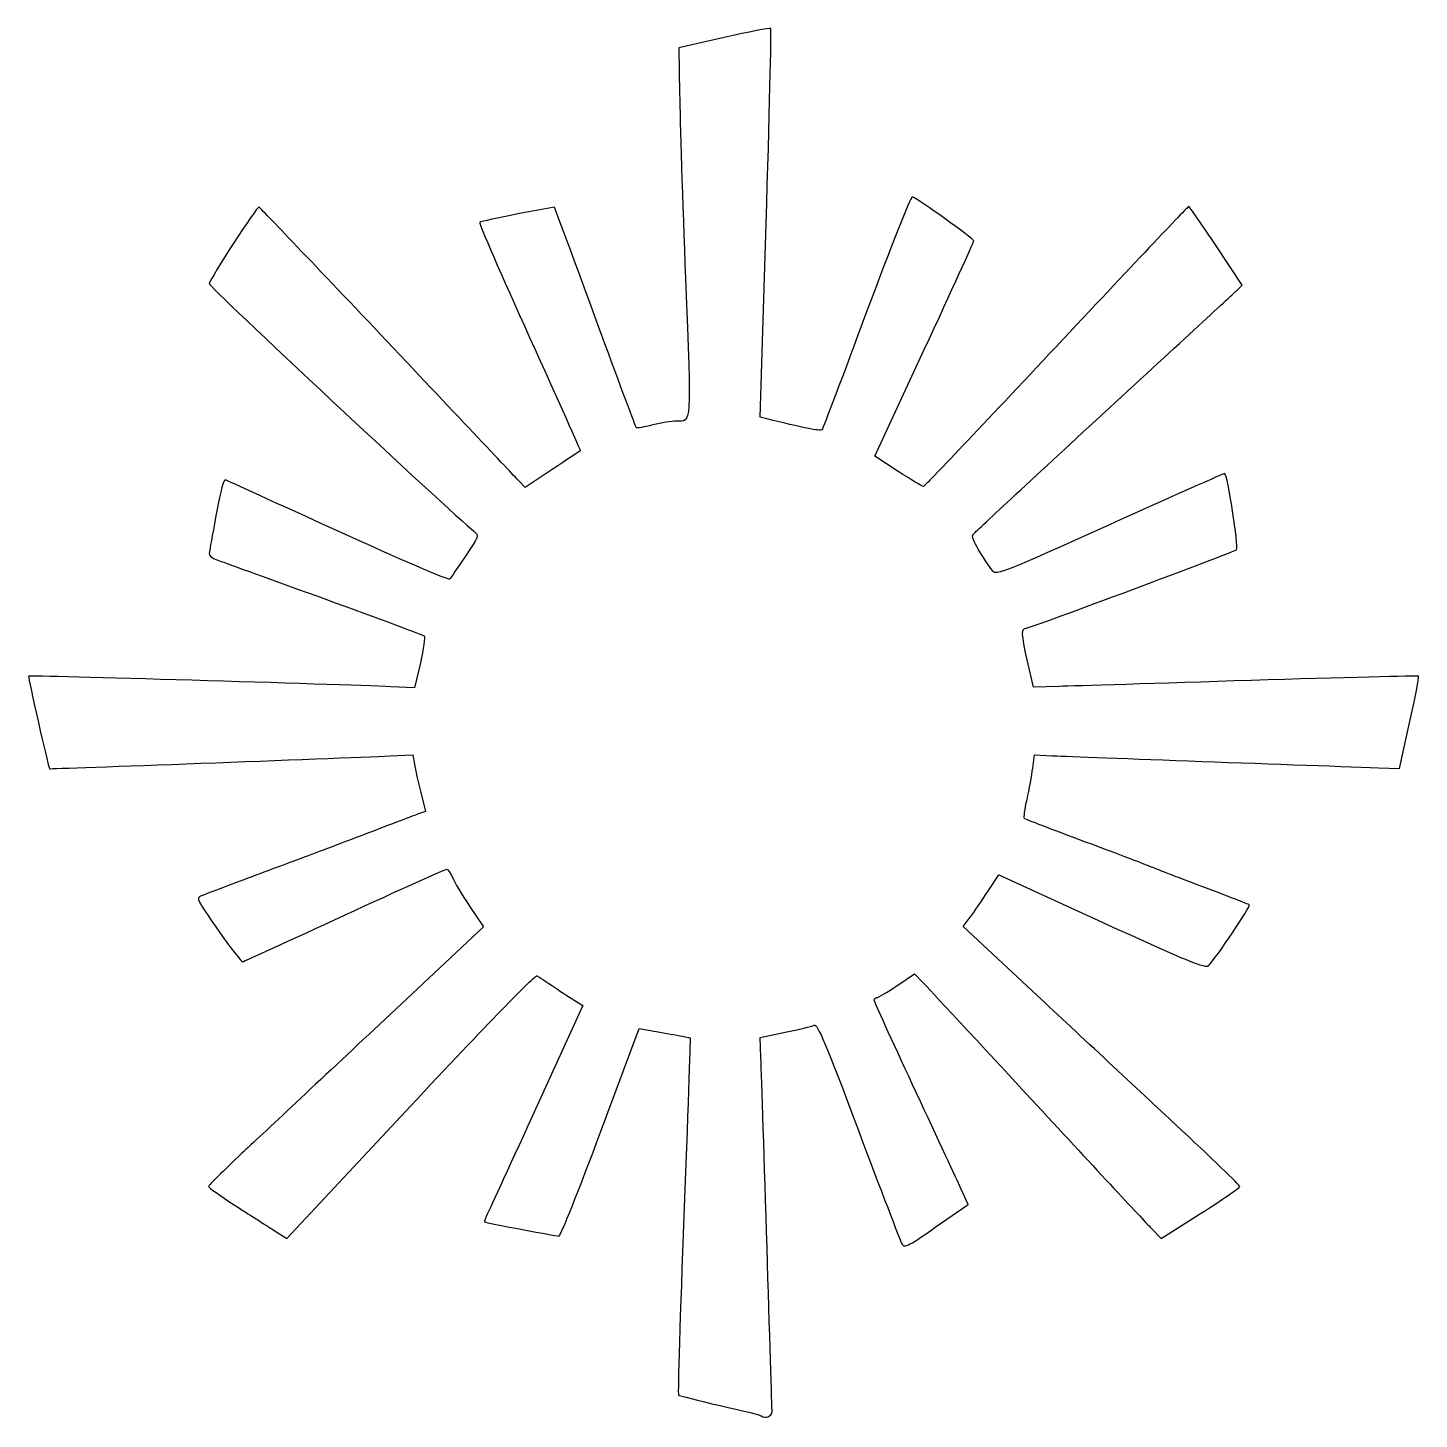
# Model space of a CAD drawing. Header units: centimetres. Extents: x -12.8 to 1.2, y -13.4 to 0.7.
import ezdxf

# ---------------------------------------------------------------- set-up
doc = ezdxf.new("R2010")
doc.units = ezdxf.units.CM
doc.header["$MEASUREMENT"] = 0
doc.layers.add('Layer 1', color=7, linetype='Continuous')

msp = doc.modelspace()

# ---------------------------------------------------------------- linework, layer by layer
at = {"layer": 'Layer 1'}
msp.add_open_spline([(-5.4396, -13.35022), (-5.44579, -13.34404), (-5.63321, -13.29751), (-5.8561, -13.24682), (-5.8561, -13.24682), (-6.07899, -13.19613), (-6.26793, -13.14807), (-6.27598, -13.14003), (-6.27598, -13.14003), (-6.28403, -13.13198), (-6.25928, -12.31932), (-6.22099, -11.33411), (-6.22099, -11.33411), (-6.1827, -10.34891), (-6.15469, -9.53951), (-6.15875, -9.53545), (-6.15875, -9.53545), (-6.16281, -9.53139), (-6.23727, -9.51591), (-6.32421, -9.50105), (-6.32421, -9.50105), (-6.41116, -9.48619), (-6.52511, -9.46638), (-6.57745, -9.45702), (-6.57745, -9.45702), (-6.57745, -9.45702), (-6.67261, -9.44002), (-6.67261, -9.44002), (-6.67261, -9.44002), (-6.67261, -9.44002), (-7.06316, -10.48793), (-7.06316, -10.48793), (-7.06316, -10.48793), (-7.27797, -11.06428), (-7.46618, -11.53583), (-7.48141, -11.53583), (-7.48141, -11.53583), (-7.51744, -11.53583), (-8.22645, -11.40074), (-8.23527, -11.3922), (-8.23527, -11.3922), (-8.23897, -11.38861), (-8.22479, -11.351), (-8.20375, -11.30862), (-8.20375, -11.30862), (-8.18271, -11.26624), (-7.95734, -10.77583), (-7.70293, -10.21883), (-7.70293, -10.21883), (-7.70293, -10.21883), (-7.24036, -9.2061), (-7.24036, -9.2061), (-7.24036, -9.2061), (-7.24036, -9.2061), (-7.31112, -9.1636), (-7.31112, -9.1636), (-7.31112, -9.1636), (-7.35003, -9.14023), (-7.44736, -9.0772), (-7.5274, -9.02352), (-7.5274, -9.02352), (-7.60743, -8.96985), (-7.68677, -8.91779), (-7.7037, -8.90782), (-7.7037, -8.90782), (-7.72262, -8.89669), (-8.21559, -9.40432), (-8.98295, -10.22512), (-8.98295, -10.22512), (-8.98295, -10.22512), (-10.23142, -11.56054), (-10.23142, -11.56054), (-10.23142, -11.56054), (-10.23142, -11.56054), (-10.36769, -11.47315), (-10.36769, -11.47315), (-10.36769, -11.47315), (-10.44264, -11.42508), (-10.62004, -11.3112), (-10.76193, -11.22009), (-10.76193, -11.22009), (-10.90381, -11.12897), (-11.0199, -11.04559), (-11.0199, -11.03479), (-11.0199, -11.03479), (-11.0199, -11.024), (-10.86809, -10.87291), (-10.68255, -10.69905), (-10.68255, -10.69905), (-10.49701, -10.52519), (-9.87244, -9.93987), (-9.29462, -9.39835), (-9.29462, -9.39835), (-9.29462, -9.39835), (-8.24403, -8.41376), (-8.24403, -8.41376), (-8.24403, -8.41376), (-8.24403, -8.41376), (-8.3844, -8.20404), (-8.3844, -8.20404), (-8.3844, -8.20404), (-8.46161, -8.0887), (-8.53993, -7.95773), (-8.55846, -7.913), (-8.55846, -7.913), (-8.57699, -7.86827), (-8.60342, -7.83167), (-8.6172, -7.83167), (-8.6172, -7.83167), (-8.63098, -7.83167), (-9.0946, -8.04027), (-9.64747, -8.29522), (-9.64747, -8.29522), (-10.20033, -8.55018), (-10.6627, -8.76151), (-10.67494, -8.76486), (-10.67494, -8.76486), (-10.68719, -8.7682), (-10.79919, -8.62465), (-10.92384, -8.44585), (-10.92384, -8.44585), (-11.14032, -8.13533), (-11.14785, -8.11978), (-11.09181, -8.09897), (-11.09181, -8.09897), (-11.05953, -8.08699), (-10.86644, -8.01434), (-10.66271, -7.93753), (-10.66271, -7.93753), (-10.45898, -7.86072), (-10.20299, -7.765), (-10.09385, -7.72482), (-10.09385, -7.72482), (-9.98471, -7.68464), (-9.68706, -7.57227), (-9.4324, -7.47511), (-9.4324, -7.47511), (-9.17773, -7.37795), (-8.93824, -7.28685), (-8.90018, -7.27267), (-8.90018, -7.27267), (-8.90018, -7.27267), (-8.83098, -7.24689), (-8.83098, -7.24689), (-8.83098, -7.24689), (-8.83098, -7.24689), (-8.87824, -7.05641), (-8.87824, -7.05641), (-8.87824, -7.05641), (-8.90424, -6.95165), (-8.93251, -6.82358), (-8.94107, -6.77181), (-8.94107, -6.77181), (-8.94107, -6.77181), (-8.95663, -6.67769), (-8.95663, -6.67769), (-8.95663, -6.67769), (-8.95663, -6.67769), (-9.1879, -6.68771), (-9.1879, -6.68771), (-9.1879, -6.68771), (-9.70074, -6.70994), (-12.62092, -6.81907), (-12.62487, -6.81615), (-12.62487, -6.81615), (-12.63706, -6.80717), (-12.8447, -5.89057), (-12.83643, -5.8823), (-12.83643, -5.8823), (-12.82707, -5.87294), (-9.67447, -5.96537), (-9.17933, -5.98952), (-9.17933, -5.98952), (-9.17933, -5.98952), (-8.93949, -6.00122), (-8.93949, -6.00122), (-8.93949, -6.00122), (-8.93949, -6.00122), (-8.88176, -5.74689), (-8.88176, -5.74689), (-8.88176, -5.74689), (-8.85001, -5.60701), (-8.83293, -5.48484), (-8.84379, -5.47539), (-8.84379, -5.47539), (-8.85465, -5.46594), (-9.29812, -5.30072), (-9.82927, -5.10823), (-9.82927, -5.10823), (-10.36042, -4.91574), (-10.84615, -4.73952), (-10.90866, -4.71663), (-10.90866, -4.71663), (-11.00976, -4.67961), (-11.02083, -4.66742), (-11.00888, -4.60631), (-11.00888, -4.60631), (-11.00148, -4.56852), (-10.969, -4.39131), (-10.9367, -4.21251), (-10.9367, -4.21251), (-10.90017, -4.01037), (-10.86727, -3.89209), (-10.84971, -3.89977), (-10.84971, -3.89977), (-10.83417, -3.90656), (-10.32257, -4.13975), (-9.71282, -4.41797), (-9.71282, -4.41797), (-9.10307, -4.6962), (-8.59611, -4.91432), (-8.58623, -4.9027), (-8.58623, -4.9027), (-8.57636, -4.89107), (-8.50502, -4.7872), (-8.42771, -4.67187), (-8.42771, -4.67187), (-8.28873, -4.46455), (-8.28775, -4.46169), (-8.34093, -4.41863), (-8.34093, -4.41863), (-8.58536, -4.2207), (-11.02061, -1.94339), (-11.01453, -1.91843), (-11.01453, -1.91843), (-11.00062, -1.86129), (-10.53108, -1.138), (-10.51217, -1.14458), (-10.51217, -1.14458), (-10.50214, -1.14808), (-9.92059, -1.75816), (-9.21986, -2.50031), (-9.21986, -2.50031), (-8.51912, -3.24247), (-7.91816, -3.87816), (-7.88439, -3.91296), (-7.88439, -3.91296), (-7.88439, -3.91296), (-7.82299, -3.97622), (-7.82299, -3.97622), (-7.82299, -3.97622), (-7.82299, -3.97622), (-7.54952, -3.79421), (-7.54952, -3.79421), (-7.54952, -3.79421), (-7.3991, -3.6941), (-7.27226, -3.61026), (-7.26764, -3.60789), (-7.26764, -3.60789), (-7.26302, -3.60552), (-7.49311, -3.08934), (-7.77896, -2.46084), (-7.77896, -2.46084), (-8.06481, -1.83233), (-8.29089, -1.3103), (-8.28136, -1.30077), (-8.28136, -1.30077), (-8.27183, -1.29124), (-8.09856, -1.25265), (-7.89633, -1.21501), (-7.89633, -1.21501), (-7.89633, -1.21501), (-7.52863, -1.14659), (-7.52863, -1.14659), (-7.52863, -1.14659), (-7.52863, -1.14659), (-7.46302, -1.32074), (-7.46302, -1.32074), (-7.46302, -1.32074), (-7.42694, -1.41653), (-7.24254, -1.91615), (-7.05324, -2.43102), (-7.05324, -2.43102), (-6.86394, -2.94589), (-6.70557, -3.37065), (-6.70129, -3.37492), (-6.70129, -3.37492), (-6.69702, -3.3792), (-6.62218, -3.36591), (-6.53499, -3.34541), (-6.53499, -3.34541), (-6.4478, -3.3249), (-6.34074, -3.30775), (-6.29708, -3.3073), (-6.29708, -3.3073), (-6.14115, -3.30569), (-6.14615, -3.38387), (-6.2047, -1.86351), (-6.2047, -1.86351), (-6.23436, -1.09324), (-6.26133, -0.25491), (-6.26463, -0.00054), (-6.26463, -0.00054), (-6.26463, -0.00054), (-6.27063, 0.46193), (-6.27063, 0.46193), (-6.27063, 0.46193), (-6.27063, 0.46193), (-5.81466, 0.56655), (-5.81466, 0.56655), (-5.81466, 0.56655), (-5.56388, 0.62409), (-5.35229, 0.66475), (-5.34445, 0.65691), (-5.34445, 0.65691), (-5.33661, 0.64908), (-5.35743, -0.23715), (-5.39072, -1.31247), (-5.39072, -1.31247), (-5.39072, -1.31247), (-5.45125, -3.2676), (-5.45125, -3.2676), (-5.45125, -3.2676), (-5.45125, -3.2676), (-5.38469, -3.28433), (-5.38469, -3.28433), (-5.38469, -3.28433), (-5.03162, -3.37302), (-4.84196, -3.41015), (-4.82734, -3.39344), (-4.82734, -3.39344), (-4.81771, -3.38244), (-4.61464, -2.84662), (-4.37607, -2.20272), (-4.37607, -2.20272), (-4.13749, -1.55883), (-3.93034, -1.03643), (-3.91572, -1.04184), (-3.91572, -1.04184), (-3.85769, -1.06333), (-3.29406, -1.46601), (-3.29406, -1.48598), (-3.29406, -1.48598), (-3.29406, -1.49772), (-3.51896, -1.99143), (-3.79384, -2.58311), (-3.79384, -2.58311), (-3.79384, -2.58311), (-4.29362, -3.6589), (-4.29362, -3.6589), (-4.29362, -3.6589), (-4.29362, -3.6589), (-4.05768, -3.81383), (-4.05768, -3.81383), (-4.05768, -3.81383), (-3.92792, -3.89903), (-3.81315, -3.96783), (-3.80264, -3.96671), (-3.80264, -3.96671), (-3.79214, -3.96558), (-3.18823, -3.32882), (-2.46063, -2.55167), (-2.46063, -2.55167), (-1.73302, -1.77453), (-1.13176, -1.13872), (-1.12448, -1.13876), (-1.12448, -1.13876), (-1.1172, -1.1388), (-0.99306, -1.31777), (-0.8486, -1.53647), (-0.8486, -1.53647), (-0.8486, -1.53647), (-0.58594, -1.93412), (-0.58594, -1.93412), (-0.58594, -1.93412), (-0.58594, -1.93412), (-0.65016, -1.99648), (-0.65016, -1.99648), (-0.65016, -1.99648), (-0.68548, -2.03078), (-1.29183, -2.59037), (-1.9976, -3.24), (-1.9976, -3.24), (-2.70338, -3.88963), (-3.29088, -4.43557), (-3.30316, -4.45319), (-3.30316, -4.45319), (-3.32282, -4.48142), (-3.24607, -4.62306), (-3.10289, -4.82277), (-3.10289, -4.82277), (-3.07168, -4.86631), (-2.98392, -4.83131), (-1.92535, -4.35314), (-1.92535, -4.35314), (-1.29625, -4.06896), (-0.77238, -3.83647), (-0.76118, -3.83648), (-0.76118, -3.83648), (-0.73303, -3.83652), (-0.61668, -4.58338), (-0.64145, -4.60506), (-0.64145, -4.60506), (-0.66627, -4.62679), (-2.73066, -5.3975), (-2.76404, -5.3975), (-2.76404, -5.3975), (-2.81583, -5.3975), (-2.81421, -5.45277), (-2.75468, -5.71794), (-2.75468, -5.71794), (-2.75468, -5.71794), (-2.69297, -5.99281), (-2.69297, -5.99281), (-2.69297, -5.99281), (-2.69297, -5.99281), (-2.43128, -5.98535), (-2.43128, -5.98535), (-2.43128, -5.98535), (-2.28735, -5.98125), (-1.41482, -5.95417), (-0.49233, -5.92517), (-0.49233, -5.92517), (0.43016, -5.89618), (1.1899, -5.87744), (1.19599, -5.88352), (1.19599, -5.88352), (1.20207, -5.88961), (1.16126, -6.10123), (1.10529, -6.3538), (1.10529, -6.3538), (1.10529, -6.3538), (1.00353, -6.81302), (1.00353, -6.81302), (1.00353, -6.81302), (1.00353, -6.81302), (0.79281, -6.806), (0.79281, -6.806), (0.79281, -6.806), (-0.06832, -6.77732), (-2.36194, -6.69312), (-2.50495, -6.68495), (-2.50495, -6.68495), (-2.50495, -6.68495), (-2.68157, -6.67485), (-2.68157, -6.67485), (-2.68157, -6.67485), (-2.68157, -6.67485), (-2.69908, -6.81008), (-2.69908, -6.81008), (-2.69908, -6.81008), (-2.70871, -6.88446), (-2.73456, -7.02652), (-2.75652, -7.12577), (-2.75652, -7.12577), (-2.77848, -7.22502), (-2.79072, -7.31195), (-2.78373, -7.31895), (-2.78373, -7.31895), (-2.77673, -7.32594), (-2.49877, -7.43295), (-2.16603, -7.55675), (-2.16603, -7.55675), (-1.83329, -7.68055), (-1.53723, -7.79287), (-1.50813, -7.80634), (-1.50813, -7.80634), (-1.47902, -7.81982), (-1.24716, -7.90937), (-0.99288, -8.00534), (-0.99288, -8.00534), (-0.7386, -8.1013), (-0.52218, -8.185), (-0.51194, -8.19132), (-0.51194, -8.19132), (-0.49473, -8.20196), (-0.84664, -8.72671), (-0.92426, -8.80615), (-0.92426, -8.80615), (-0.95279, -8.83535), (-1.13663, -8.75992), (-1.99979, -8.36486), (-1.99979, -8.36486), (-1.99979, -8.36486), (-3.04091, -7.88836), (-3.04091, -7.88836), (-3.04091, -7.88836), (-3.04091, -7.88836), (-3.15097, -8.05591), (-3.15097, -8.05591), (-3.15097, -8.05591), (-3.21151, -8.14806), (-3.29287, -8.2652), (-3.33178, -8.31621), (-3.33178, -8.31621), (-3.33178, -8.31621), (-3.40252, -8.40896), (-3.40252, -8.40896), (-3.40252, -8.40896), (-3.40252, -8.40896), (-2.65376, -9.10766), (-2.65376, -9.10766), (-2.65376, -9.10766), (-2.24194, -9.49194), (-1.6133, -10.07807), (-1.25677, -10.41016), (-1.25677, -10.41016), (-0.90025, -10.74225), (-0.60854, -11.02362), (-0.60854, -11.03543), (-0.60854, -11.03543), (-0.60854, -11.04724), (-0.78714, -11.17008), (-1.00542, -11.30841), (-1.00542, -11.30841), (-1.00542, -11.30841), (-1.40229, -11.55992), (-1.40229, -11.55992), (-1.40229, -11.55992), (-1.40229, -11.55992), (-1.49832, -11.46189), (-1.49832, -11.46189), (-1.49832, -11.46189), (-1.55114, -11.40797), (-2.07348, -10.84593), (-2.65909, -10.21292), (-2.65909, -10.21292), (-3.24469, -9.5799), (-3.76175, -9.0228), (-3.80811, -8.97492), (-3.80811, -8.97492), (-3.80811, -8.97492), (-3.8924, -8.88786), (-3.8924, -8.88786), (-3.8924, -8.88786), (-3.8924, -8.88786), (-4.07155, -9.00799), (-4.07155, -9.00799), (-4.07155, -9.00799), (-4.17009, -9.07407), (-4.26168, -9.12813), (-4.27509, -9.12813), (-4.27509, -9.12813), (-4.2885, -9.12813), (-4.29948, -9.1396), (-4.29948, -9.15363), (-4.29948, -9.15363), (-4.29948, -9.16765), (-4.12532, -9.55163), (-3.91246, -10.00691), (-3.91246, -10.00691), (-3.6996, -10.46219), (-3.48601, -10.9209), (-3.43782, -11.02628), (-3.43782, -11.02628), (-3.43782, -11.02628), (-3.3502, -11.21787), (-3.3502, -11.21787), (-3.3502, -11.21787), (-3.3502, -11.21787), (-3.67271, -11.44068), (-3.67271, -11.44068), (-3.67271, -11.44068), (-3.98466, -11.6562), (-3.99616, -11.66162), (-4.02424, -11.60628), (-4.02424, -11.60628), (-4.04021, -11.57481), (-4.2356, -11.06334), (-4.45844, -10.46969), (-4.45844, -10.46969), (-4.79214, -9.58071), (-4.87102, -9.39329), (-4.90566, -9.40722), (-4.90566, -9.40722), (-4.92879, -9.41653), (-5.06084, -9.44828), (-5.19911, -9.47779), (-5.19911, -9.47779), (-5.19911, -9.47779), (-5.45052, -9.53145), (-5.45052, -9.53145), (-5.45052, -9.53145), (-5.45052, -9.53145), (-5.44335, -9.73328), (-5.44335, -9.73328), (-5.44335, -9.73328), (-5.4294, -10.12606), (-5.33135, -13.25562), (-5.33135, -13.30814), (-5.33135, -13.30814), (-5.33135, -13.35586), (-5.40524, -13.38458), (-5.4396, -13.35022)], degree=3, knots=[0, 0, 0, 0, 0.00680272, 0.00680272, 0.00680272, 0.00680272, 0.01360544, 0.01360544, 0.01360544, 0.01360544, 0.02040816, 0.02040816, 0.02040816, 0.02040816, 0.02721088, 0.02721088, 0.02721088, 0.02721088, 0.03401361, 0.03401361, 0.03401361, 0.03401361, 0.04081633, 0.04081633, 0.04081633, 0.04081633, 0.04761905, 0.04761905, 0.04761905, 0.04761905, 0.05442177, 0.05442177, 0.05442177, 0.05442177, 0.06122449, 0.06122449, 0.06122449, 0.06122449, 0.06802721, 0.06802721, 0.06802721, 0.06802721, 0.07482993, 0.07482993, 0.07482993, 0.07482993, 0.08163265, 0.08163265, 0.08163265, 0.08163265, 0.08843537, 0.08843537, 0.08843537, 0.08843537, 0.0952381, 0.0952381, 0.0952381, 0.0952381, 0.10204082, 0.10204082, 0.10204082, 0.10204082, 0.10884354, 0.10884354, 0.10884354, 0.10884354, 0.11564626, 0.11564626, 0.11564626, 0.11564626, 0.12244898, 0.12244898, 0.12244898, 0.12244898, 0.1292517, 0.1292517, 0.1292517, 0.1292517, 0.13605442, 0.13605442, 0.13605442, 0.13605442, 0.14285714, 0.14285714, 0.14285714, 0.14285714, 0.14965986, 0.14965986, 0.14965986, 0.14965986, 0.15646259, 0.15646259, 0.15646259, 0.15646259, 0.16326531, 0.16326531, 0.16326531, 0.16326531, 0.17006803, 0.17006803, 0.17006803, 0.17006803, 0.17687075, 0.17687075, 0.17687075, 0.17687075, 0.18367347, 0.18367347, 0.18367347, 0.18367347, 0.19047619, 0.19047619, 0.19047619, 0.19047619, 0.19727891, 0.19727891, 0.19727891, 0.19727891, 0.20408163, 0.20408163, 0.20408163, 0.20408163, 0.21088435, 0.21088435, 0.21088435, 0.21088435, 0.21768707, 0.21768707, 0.21768707, 0.21768707, 0.2244898, 0.2244898, 0.2244898, 0.2244898, 0.23129252, 0.23129252, 0.23129252, 0.23129252, 0.23809524, 0.23809524, 0.23809524, 0.23809524, 0.24489796, 0.24489796, 0.24489796, 0.24489796, 0.25170068, 0.25170068, 0.25170068, 0.25170068, 0.2585034, 0.2585034, 0.2585034, 0.2585034, 0.26530612, 0.26530612, 0.26530612, 0.26530612, 0.27210884, 0.27210884, 0.27210884, 0.27210884, 0.27891156, 0.27891156, 0.27891156, 0.27891156, 0.28571429, 0.28571429, 0.28571429, 0.28571429, 0.29251701, 0.29251701, 0.29251701, 0.29251701, 0.29931973, 0.29931973, 0.29931973, 0.29931973, 0.30612245, 0.30612245, 0.30612245, 0.30612245, 0.31292517, 0.31292517, 0.31292517, 0.31292517, 0.31972789, 0.31972789, 0.31972789, 0.31972789, 0.32653061, 0.32653061, 0.32653061, 0.32653061, 0.33333333, 0.33333333, 0.33333333, 0.33333333, 0.34013605, 0.34013605, 0.34013605, 0.34013605, 0.34693878, 0.34693878, 0.34693878, 0.34693878, 0.3537415, 0.3537415, 0.3537415, 0.3537415, 0.36054422, 0.36054422, 0.36054422, 0.36054422, 0.36734694, 0.36734694, 0.36734694, 0.36734694, 0.37414966, 0.37414966, 0.37414966, 0.37414966, 0.38095238, 0.38095238, 0.38095238, 0.38095238, 0.3877551, 0.3877551, 0.3877551, 0.3877551, 0.39455782, 0.39455782, 0.39455782, 0.39455782, 0.40136054, 0.40136054, 0.40136054, 0.40136054, 0.40816327, 0.40816327, 0.40816327, 0.40816327, 0.41496599, 0.41496599, 0.41496599, 0.41496599, 0.42176871, 0.42176871, 0.42176871, 0.42176871, 0.42857143, 0.42857143, 0.42857143, 0.42857143, 0.43537415, 0.43537415, 0.43537415, 0.43537415, 0.44217687, 0.44217687, 0.44217687, 0.44217687, 0.44897959, 0.44897959, 0.44897959, 0.44897959, 0.45578231, 0.45578231, 0.45578231, 0.45578231, 0.46258503, 0.46258503, 0.46258503, 0.46258503, 0.46938776, 0.46938776, 0.46938776, 0.46938776, 0.47619048, 0.47619048, 0.47619048, 0.47619048, 0.4829932, 0.4829932, 0.4829932, 0.4829932, 0.48979592, 0.48979592, 0.48979592, 0.48979592, 0.49659864, 0.49659864, 0.49659864, 0.49659864, 0.50340136, 0.50340136, 0.50340136, 0.50340136, 0.51020408, 0.51020408, 0.51020408, 0.51020408, 0.5170068, 0.5170068, 0.5170068, 0.5170068, 0.52380952, 0.52380952, 0.52380952, 0.52380952, 0.53061224, 0.53061224, 0.53061224, 0.53061224, 0.53741497, 0.53741497, 0.53741497, 0.53741497, 0.54421769, 0.54421769, 0.54421769, 0.54421769, 0.55102041, 0.55102041, 0.55102041, 0.55102041, 0.55782313, 0.55782313, 0.55782313, 0.55782313, 0.56462585, 0.56462585, 0.56462585, 0.56462585, 0.57142857, 0.57142857, 0.57142857, 0.57142857, 0.57823129, 0.57823129, 0.57823129, 0.57823129, 0.58503401, 0.58503401, 0.58503401, 0.58503401, 0.59183673, 0.59183673, 0.59183673, 0.59183673, 0.59863946, 0.59863946, 0.59863946, 0.59863946, 0.60544218, 0.60544218, 0.60544218, 0.60544218, 0.6122449, 0.6122449, 0.6122449, 0.6122449, 0.61904762, 0.61904762, 0.61904762, 0.61904762, 0.62585034, 0.62585034, 0.62585034, 0.62585034, 0.63265306, 0.63265306, 0.63265306, 0.63265306, 0.63945578, 0.63945578, 0.63945578, 0.63945578, 0.6462585, 0.6462585, 0.6462585, 0.6462585, 0.65306122, 0.65306122, 0.65306122, 0.65306122, 0.65986395, 0.65986395, 0.65986395, 0.65986395, 0.66666667, 0.66666667, 0.66666667, 0.66666667, 0.67346939, 0.67346939, 0.67346939, 0.67346939, 0.68027211, 0.68027211, 0.68027211, 0.68027211, 0.68707483, 0.68707483, 0.68707483, 0.68707483, 0.69387755, 0.69387755, 0.69387755, 0.69387755, 0.70068027, 0.70068027, 0.70068027, 0.70068027, 0.70748299, 0.70748299, 0.70748299, 0.70748299, 0.71428571, 0.71428571, 0.71428571, 0.71428571, 0.72108844, 0.72108844, 0.72108844, 0.72108844, 0.72789116, 0.72789116, 0.72789116, 0.72789116, 0.73469388, 0.73469388, 0.73469388, 0.73469388, 0.7414966, 0.7414966, 0.7414966, 0.7414966, 0.74829932, 0.74829932, 0.74829932, 0.74829932, 0.75510204, 0.75510204, 0.75510204, 0.75510204, 0.76190476, 0.76190476, 0.76190476, 0.76190476, 0.76870748, 0.76870748, 0.76870748, 0.76870748, 0.7755102, 0.7755102, 0.7755102, 0.7755102, 0.78231293, 0.78231293, 0.78231293, 0.78231293, 0.78911565, 0.78911565, 0.78911565, 0.78911565, 0.79591837, 0.79591837, 0.79591837, 0.79591837, 0.80272109, 0.80272109, 0.80272109, 0.80272109, 0.80952381, 0.80952381, 0.80952381, 0.80952381, 0.81632653, 0.81632653, 0.81632653, 0.81632653, 0.82312925, 0.82312925, 0.82312925, 0.82312925, 0.82993197, 0.82993197, 0.82993197, 0.82993197, 0.83673469, 0.83673469, 0.83673469, 0.83673469, 0.84353741, 0.84353741, 0.84353741, 0.84353741, 0.85034014, 0.85034014, 0.85034014, 0.85034014, 0.85714286, 0.85714286, 0.85714286, 0.85714286, 0.86394558, 0.86394558, 0.86394558, 0.86394558, 0.8707483, 0.8707483, 0.8707483, 0.8707483, 0.87755102, 0.87755102, 0.87755102, 0.87755102, 0.88435374, 0.88435374, 0.88435374, 0.88435374, 0.89115646, 0.89115646, 0.89115646, 0.89115646, 0.89795918, 0.89795918, 0.89795918, 0.89795918, 0.9047619, 0.9047619, 0.9047619, 0.9047619, 0.91156463, 0.91156463, 0.91156463, 0.91156463, 0.91836735, 0.91836735, 0.91836735, 0.91836735, 0.92517007, 0.92517007, 0.92517007, 0.92517007, 0.93197279, 0.93197279, 0.93197279, 0.93197279, 0.93877551, 0.93877551, 0.93877551, 0.93877551, 0.94557823, 0.94557823, 0.94557823, 0.94557823, 0.95238095, 0.95238095, 0.95238095, 0.95238095, 0.95918367, 0.95918367, 0.95918367, 0.95918367, 0.96598639, 0.96598639, 0.96598639, 0.96598639, 0.97278912, 0.97278912, 0.97278912, 0.97278912, 0.97959184, 0.97959184, 0.97959184, 0.97959184, 0.98639456, 0.98639456, 0.98639456, 0.98639456, 1, 1, 1, 1], dxfattribs=at)

doc.saveas('drawing.dxf')
